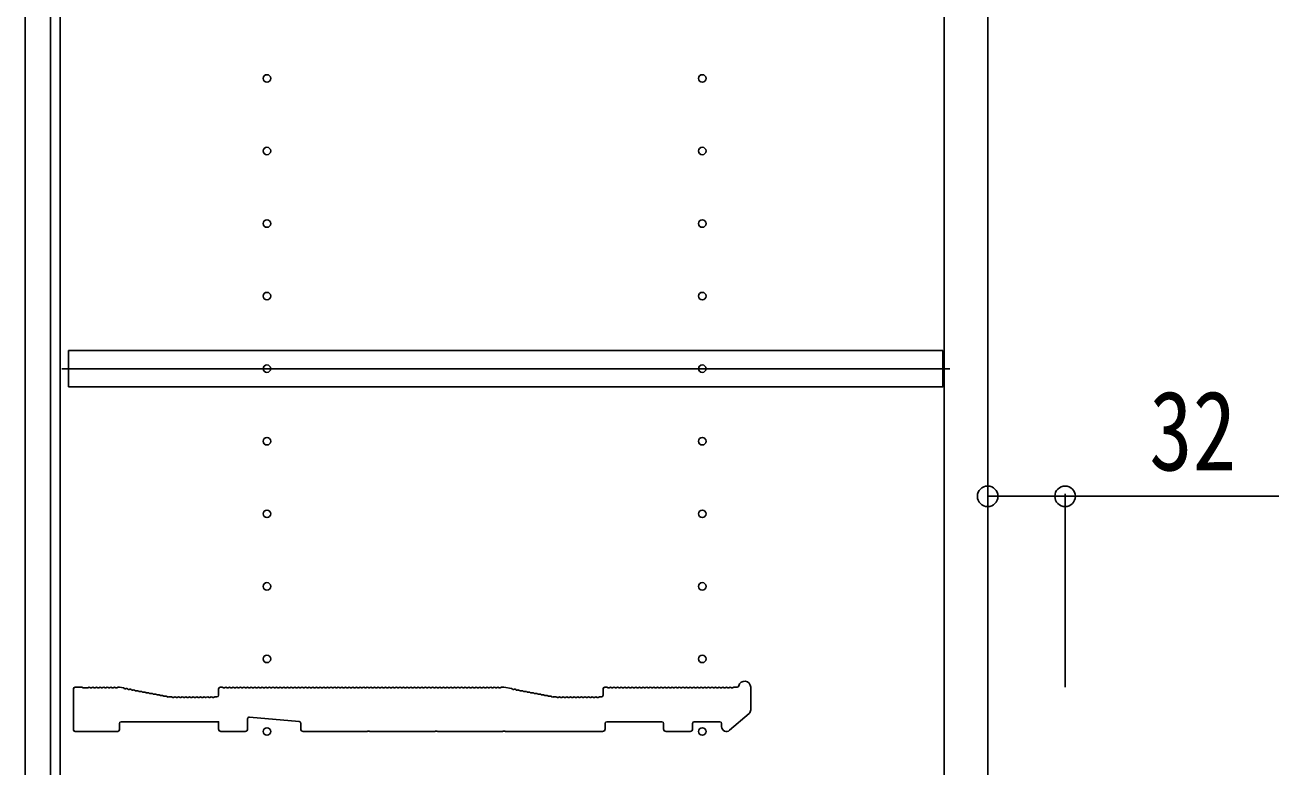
# Model space of a CAD drawing. Units: millimetres, scale not verified. Extents: x -4205 to 4205, y -2970 to 2970.
# Drawn here: x -3068 to -2550, y 211 to 518 of the extents above; entities that cross this region are included whole.
import ezdxf
from ezdxf.enums import TextEntityAlignment as Align

# ---------------------------------------------------------------- set-up
doc = ezdxf.new("R2010")
doc.units = ezdxf.units.MM
doc.header["$LTSCALE"] = 20
for name, color, linetype in [('0-2_YKK_11', 7, 'Continuous'), ('0-3_YKK_12', 2, 'Continuous'), ('0-5_YKK_D', 6, 'Continuous')]:
    doc.layers.add(name, color=color, linetype=linetype)
doc.styles.add('ＭＳ ゴシック', font='')
doc.styles.get('ＭＳ ゴシック').set_extended_font_data('MS Gothic')

msp = doc.modelspace()

# ---------------------------------------------------------------- linework, layer by layer
at = {"layer": '0-2_YKK_11'}
for p, q in [((-3044.48, 244.3), (-3047.28, 244.3)), ((-3043.73, 244.03), (-3043.92, 244.1)), ((-3042.23, 244.03), (-3043.73, 244.03)), ((-3042.04, 244.1), (-3042.23, 244.03)), ((-3040.54, 244.1), (-3040.92, 244.1)), ((-3039.04, 244.1), (-3039.42, 244.1)), ((-3037.54, 244.1), (-3037.92, 244.1)), ((-3036.04, 244.1), (-3036.42, 244.1)), ((-3034.54, 244.1), (-3034.92, 244.1)), ((-3033.04, 244.1), (-3033.42, 244.1)), ((-3031.54, 244.1), (-3031.92, 244.1)), ((-3030.04, 244.1), (-3030.42, 244.1)), ((-3029.05, 244.3), (-3029.48, 244.3)), ((-3027.34, 243.99), (-3028.92, 244.29)), ((-3026.46, 243.62), (-3026.83, 243.69)), ((-2986.48, 244.3), (-2987.28, 244.3)), ((-2985.54, 244.1), (-2985.92, 244.1)), ((-2984.04, 244.1), (-2984.42, 244.1)), ((-2982.54, 244.1), (-2982.92, 244.1)), ((-2981.04, 244.1), (-2981.42, 244.1)), ((-2979.54, 244.1), (-2979.92, 244.1)), ((-2978.04, 244.1), (-2978.42, 244.1)), ((-2976.54, 244.1), (-2976.92, 244.1)), ((-2975.04, 244.1), (-2975.42, 244.1)), ((-2973.54, 244.1), (-2973.92, 244.1)), ((-2972.04, 244.1), (-2972.42, 244.1)), ((-2970.54, 244.1), (-2970.92, 244.1)), ((-2969.04, 244.1), (-2969.42, 244.1)), ((-2967.54, 244.1), (-2967.92, 244.1)), ((-2966.04, 244.1), (-2966.42, 244.1)), ((-2964.54, 244.1), (-2964.92, 244.1)), ((-2963.04, 244.1), (-2963.42, 244.1)), ((-2961.54, 244.1), (-2961.92, 244.1)), ((-2960.04, 244.1), (-2960.42, 244.1)), ((-2958.54, 244.1), (-2958.92, 244.1)), ((-2957.04, 244.1), (-2957.42, 244.1)), ((-2955.54, 244.1), (-2955.92, 244.1)), ((-2954.04, 244.1), (-2954.42, 244.1)), ((-2952.54, 244.1), (-2952.92, 244.1)), ((-2951.04, 244.1), (-2951.42, 244.1)), ((-2949.54, 244.1), (-2949.92, 244.1)), ((-2948.04, 244.1), (-2948.42, 244.1)), ((-2946.54, 244.1), (-2946.92, 244.1)), ((-2945.04, 244.1), (-2945.42, 244.1)), ((-2943.54, 244.1), (-2943.92, 244.1)), ((-2942.04, 244.1), (-2942.42, 244.1)), ((-2940.54, 244.1), (-2940.92, 244.1)), ((-2939.04, 244.1), (-2939.42, 244.1)), ((-2937.54, 244.1), (-2937.92, 244.1)), ((-2936.04, 244.1), (-2936.42, 244.1)), ((-2934.54, 244.1), (-2934.92, 244.1)), ((-2933.04, 244.1), (-2933.42, 244.1)), ((-2931.54, 244.1), (-2931.92, 244.1)), ((-2930.04, 244.1), (-2930.42, 244.1)), ((-2928.54, 244.1), (-2928.92, 244.1)), ((-2927.04, 244.1), (-2927.42, 244.1)), ((-2925.54, 244.1), (-2925.92, 244.1)), ((-2924.04, 244.1), (-2924.42, 244.1)), ((-2922.54, 244.1), (-2922.92, 244.1)), ((-2921.04, 244.1), (-2921.42, 244.1)), ((-2919.54, 244.1), (-2919.92, 244.1)), ((-2918.04, 244.1), (-2918.42, 244.1)), ((-2916.54, 244.1), (-2916.92, 244.1)), ((-2915.04, 244.1), (-2915.42, 244.1)), ((-2913.54, 244.1), (-2913.92, 244.1)), ((-2912.04, 244.1), (-2912.42, 244.1)), ((-2910.54, 244.1), (-2910.92, 244.1)), ((-2909.04, 244.1), (-2909.42, 244.1)), ((-2907.54, 244.1), (-2907.92, 244.1)), ((-2906.04, 244.1), (-2906.42, 244.1)), ((-2904.54, 244.1), (-2904.92, 244.1)), ((-2903.04, 244.1), (-2903.42, 244.1)), ((-2901.54, 244.1), (-2901.92, 244.1)), ((-2900.04, 244.1), (-2900.42, 244.1)), ((-2898.54, 244.1), (-2898.92, 244.1)), ((-2897.04, 244.1), (-2897.42, 244.1)), ((-2895.54, 244.1), (-2895.92, 244.1)), ((-2894.04, 244.1), (-2894.42, 244.1)), ((-2892.54, 244.1), (-2892.92, 244.1)), ((-2891.04, 244.1), (-2891.42, 244.1)), ((-2889.54, 244.1), (-2889.92, 244.1)), ((-2888.04, 244.1), (-2888.42, 244.1)), ((-2886.54, 244.1), (-2886.92, 244.1)), ((-2885.04, 244.1), (-2885.42, 244.1)), ((-2883.54, 244.1), (-2883.92, 244.1)), ((-2882.04, 244.1), (-2882.42, 244.1)), ((-2880.54, 244.1), (-2880.92, 244.1)), ((-2879.04, 244.1), (-2879.42, 244.1)), ((-2877.54, 244.1), (-2877.92, 244.1)), ((-2876.04, 244.1), (-2876.42, 244.1)), ((-2874.54, 244.1), (-2874.92, 244.1)), ((-2873.04, 244.1), (-2873.42, 244.1)), ((-2871.54, 244.1), (-2871.92, 244.1)), ((-2827.48, 244.3), (-2828.28, 244.3)), ((-2826.54, 244.1), (-2826.92, 244.1)), ((-2825.04, 244.1), (-2825.42, 244.1)), ((-2823.54, 244.1), (-2823.92, 244.1)), ((-2822.04, 244.1), (-2822.42, 244.1)), ((-2820.54, 244.1), (-2820.92, 244.1)), ((-2819.04, 244.1), (-2819.42, 244.1)), ((-2817.54, 244.1), (-2817.92, 244.1)), ((-2816.04, 244.1), (-2816.42, 244.1)), ((-2814.54, 244.1), (-2814.92, 244.1)), ((-2813.04, 244.1), (-2813.42, 244.1)), ((-2811.54, 244.1), (-2811.92, 244.1)), ((-2810.04, 244.1), (-2810.42, 244.1)), ((-2808.54, 244.1), (-2808.92, 244.1)), ((-2807.04, 244.1), (-2807.42, 244.1)), ((-2805.54, 244.1), (-2805.92, 244.1)), ((-2804.04, 244.1), (-2804.42, 244.1)), ((-2802.54, 244.1), (-2802.92, 244.1)), ((-2801.04, 244.1), (-2801.42, 244.1)), ((-2799.54, 244.1), (-2799.92, 244.1)), ((-2798.04, 244.1), (-2798.42, 244.1)), ((-2796.54, 244.1), (-2796.92, 244.1)), ((-2795.04, 244.1), (-2795.42, 244.1)), ((-2793.54, 244.1), (-2793.92, 244.1)), ((-2792.04, 244.1), (-2792.42, 244.1)), ((-2790.54, 244.1), (-2790.92, 244.1)), ((-2789.04, 244.1), (-2789.42, 244.1)), ((-2787.54, 244.1), (-2787.92, 244.1)), ((-2786.04, 244.1), (-2786.42, 244.1)), ((-2784.54, 244.1), (-2784.92, 244.1)), ((-2783.04, 244.1), (-2783.42, 244.1)), ((-2781.54, 244.1), (-2781.92, 244.1)), ((-2780.04, 244.1), (-2780.42, 244.1)), ((-2778.54, 244.1), (-2778.92, 244.1)), ((-2777.04, 244.1), (-2777.42, 244.1)), ((-2775.54, 244.1), (-2775.92, 244.1)), ((-2773.6, 244.3), (-2774.98, 244.3)), ((-2767.98, 234.92), (-2767.98, 244.3)), ((-3047.98, 243.6), (-3047.98, 226.7)), ((-3024.98, 243.34), (-3025.36, 243.41)), ((-3023.51, 243.06), (-3023.88, 243.13)), ((-3022.04, 242.78), (-3022.41, 242.85)), ((-3020.56, 242.49), (-3020.94, 242.57)), ((-3019.09, 242.21), (-3019.46, 242.29)), ((-3017.61, 241.93), (-3017.99, 242)), ((-3016.14, 241.65), (-3016.52, 241.72)), ((-3014.67, 241.37), (-3015.04, 241.44)), ((-3013.19, 241.09), (-3013.57, 241.16)), ((-3011.72, 240.81), (-3012.1, 240.88)), ((-3010.25, 240.53), (-3010.62, 240.6)), ((-3008.77, 240.25), (-3009.15, 240.32)), ((-3008.05, 240.31), (-3008.19, 240.34)), ((-3007.48, 240.3), (-3007.91, 240.3)), ((-3006.54, 240.1), (-3006.92, 240.1)), ((-3005.04, 240.1), (-3005.42, 240.1)), ((-3003.54, 240.1), (-3003.92, 240.1)), ((-3002.04, 240.1), (-3002.42, 240.1)), ((-3000.54, 240.1), (-3000.92, 240.1)), ((-2999.04, 240.1), (-2999.42, 240.1)), ((-2997.54, 240.1), (-2997.92, 240.1)), ((-2996.04, 240.1), (-2996.42, 240.1)), ((-2994.54, 240.1), (-2994.92, 240.1)), ((-2993.04, 240.1), (-2993.42, 240.1)), ((-2991.54, 240.1), (-2991.92, 240.1)), ((-2990.04, 240.1), (-2990.42, 240.1)), ((-2988.68, 240.3), (-2989.48, 240.3)), ((-2987.98, 243.6), (-2987.98, 241)), ((-2866.36, 243.41), (-2865.98, 243.34)), ((-2864.88, 243.13), (-2864.51, 243.06)), ((-2863.41, 242.85), (-2863.04, 242.78)), ((-2861.94, 242.57), (-2861.56, 242.49)), ((-2860.46, 242.29), (-2860.09, 242.21)), ((-2858.99, 242), (-2858.61, 241.93)), ((-2857.52, 241.72), (-2857.14, 241.65)), ((-2856.04, 241.44), (-2855.67, 241.37)), ((-2854.57, 241.16), (-2854.19, 241.09)), ((-2853.1, 240.88), (-2852.72, 240.81)), ((-2851.62, 240.6), (-2851.25, 240.53)), ((-2850.15, 240.32), (-2849.77, 240.25)), ((-2847.54, 240.1), (-2847.92, 240.1)), ((-2846.04, 240.1), (-2846.42, 240.1)), ((-2844.54, 240.1), (-2844.92, 240.1)), ((-2843.04, 240.1), (-2843.42, 240.1)), ((-2841.54, 240.1), (-2841.92, 240.1)), ((-2840.04, 240.1), (-2840.42, 240.1)), ((-2838.54, 240.1), (-2838.92, 240.1)), ((-2837.04, 240.1), (-2837.42, 240.1)), ((-2835.54, 240.1), (-2835.92, 240.1)), ((-2834.04, 240.1), (-2834.42, 240.1)), ((-2832.54, 240.1), (-2832.92, 240.1)), ((-2831.04, 240.1), (-2831.42, 240.1)), ((-2829.68, 240.3), (-2830.48, 240.3)), ((-2828.98, 243.6), (-2828.98, 241)), ((-2776.67, 226.49), (-2768.67, 233.4)), ((-3028.98, 226.7), (-3028.98, 229.3)), ((-2975.98, 227), (-2975.98, 231.24)), ((-2975.22, 231.93), (-2954.62, 230.06)), ((-2953.98, 229.36), (-2953.98, 227)), ((-2828.18, 227), (-2828.18, 229.3)), ((-2827.48, 230), (-2804.68, 230)), ((-2803.98, 229.3), (-2803.98, 227)), ((-2791.98, 227), (-2791.98, 229.3)), ((-2791.28, 230), (-2780.68, 230)), ((-2779.98, 229.3), (-2779.98, 228)), ((-3047.28, 226), (-3029.68, 226)), ((-2986.98, 226), (-2976.98, 226)), ((-2802.98, 226), (-2792.98, 226))]:
    msp.add_line(p, q, dxfattribs=at)
msp.add_lwpolyline([(-2688.48, 383.5), (-3049.98, 383.5), (-3049.98, 368.5), (-2688.48, 368.5)], close=True, dxfattribs=at)
for points in [[(-2866.87, 243.71), (-2869.98, 244.3), (-2870.98, 244.3)], [(-2849.05, 240.31), (-2849.19, 240.34), (-2849.05, 240.31)], [(-2848.91, 240.3), (-2848.48, 240.3), (-2848.91, 240.3)], [(-3028.28, 230), (-2987.98, 230), (-2987.98, 227)], [(-2952.98, 226), (-2926.55, 226), (-2926.31, 226.13), (-2925.65, 226.13), (-2925.41, 226), (-2898.55, 226), (-2898.31, 226.13), (-2897.65, 226.13), (-2897.41, 226), (-2870.55, 226), (-2870.31, 226.13), (-2869.65, 226.13), (-2869.41, 226), (-2829.18, 226)]]:
    msp.add_lwpolyline(points, dxfattribs=at)
for centre, radius, start, end in [((-3047.28, 243.6), 0.7, 90, 180), ((-3044.48, 243.42), 0.88, 50.4605, 90), ((-3041.48, 243.42), 0.88, 50.536, 129.5394), ((-3039.98, 243.42), 0.88, 50.536, 129.464), ((-3038.48, 243.42), 0.88, 50.536, 129.464), ((-3036.98, 243.42), 0.88, 50.536, 129.464), ((-3035.48, 243.42), 0.88, 50.536, 129.464), ((-3033.98, 243.42), 0.88, 50.536, 129.464), ((-3032.48, 243.42), 0.88, 50.536, 129.464), ((-3030.98, 243.42), 0.88, 50.536, 129.464), ((-3029.48, 243.42), 0.88, 90, 129.464), ((-3029.05, 243.6), 0.7, 79.2157, 90), ((-3027.51, 243.13), 0.88, 39.7517, 79.2157), ((-3026.03, 242.85), 0.88, 39.7517, 118.6797), ((-2987.28, 243.6), 0.7, 90, 180), ((-2986.48, 243.42), 0.88, 50.536, 90), ((-2984.98, 243.42), 0.88, 50.536, 129.464), ((-2983.48, 243.42), 0.88, 50.536, 129.464), ((-2981.98, 243.42), 0.88, 50.536, 129.464), ((-2980.48, 243.42), 0.88, 50.536, 129.464), ((-2978.98, 243.42), 0.88, 50.536, 129.464), ((-2977.48, 243.42), 0.88, 50.536, 129.464), ((-2975.98, 243.42), 0.88, 50.536, 129.464), ((-2974.48, 243.42), 0.88, 50.536, 129.464), ((-2972.98, 243.42), 0.88, 50.536, 129.464), ((-2971.48, 243.42), 0.88, 50.536, 129.464), ((-2969.98, 243.42), 0.88, 50.536, 129.464), ((-2968.48, 243.42), 0.88, 50.536, 129.464), ((-2966.98, 243.42), 0.88, 50.536, 129.464), ((-2965.48, 243.42), 0.88, 50.536, 129.464), ((-2963.98, 243.42), 0.88, 50.536, 129.464), ((-2962.48, 243.42), 0.88, 50.536, 129.464), ((-2960.98, 243.42), 0.88, 50.536, 129.464), ((-2959.48, 243.42), 0.88, 50.536, 129.464), ((-2957.98, 243.42), 0.88, 50.536, 129.464), ((-2956.48, 243.42), 0.88, 50.536, 129.464), ((-2954.98, 243.42), 0.88, 50.536, 129.464), ((-2953.48, 243.42), 0.88, 50.536, 129.464), ((-2951.98, 243.42), 0.88, 50.536, 129.464), ((-2950.48, 243.42), 0.88, 50.536, 129.464), ((-2948.98, 243.42), 0.88, 50.536, 129.464), ((-2947.48, 243.42), 0.88, 50.536, 129.464), ((-2945.98, 243.42), 0.88, 50.536, 129.464), ((-2944.48, 243.42), 0.88, 50.536, 129.464), ((-2942.98, 243.42), 0.88, 50.536, 129.464), ((-2941.48, 243.42), 0.88, 50.536, 129.464), ((-2939.98, 243.42), 0.88, 50.536, 129.464), ((-2938.48, 243.42), 0.88, 50.536, 129.464), ((-2936.98, 243.42), 0.88, 50.536, 129.464), ((-2935.48, 243.42), 0.88, 50.536, 129.464), ((-2933.98, 243.42), 0.88, 50.536, 129.464), ((-2932.48, 243.42), 0.88, 50.536, 129.464), ((-2930.98, 243.42), 0.88, 50.536, 129.464), ((-2929.48, 243.42), 0.88, 50.536, 129.464), ((-2927.98, 243.42), 0.88, 50.536, 129.464), ((-2926.48, 243.42), 0.88, 50.536, 129.464), ((-2924.98, 243.42), 0.88, 50.536, 129.464), ((-2923.48, 243.42), 0.88, 50.536, 129.464), ((-2921.98, 243.42), 0.88, 50.536, 129.464), ((-2920.48, 243.42), 0.88, 50.536, 129.464), ((-2918.98, 243.42), 0.88, 50.536, 129.464), ((-2917.48, 243.42), 0.88, 50.536, 129.464), ((-2915.98, 243.42), 0.88, 50.536, 129.464), ((-2914.48, 243.42), 0.88, 50.536, 129.464), ((-2912.98, 243.42), 0.88, 50.536, 129.464), ((-2911.48, 243.42), 0.88, 50.536, 129.464), ((-2909.98, 243.42), 0.88, 50.536, 129.464), ((-2908.48, 243.42), 0.88, 50.536, 129.464), ((-2906.98, 243.42), 0.88, 50.536, 129.464), ((-2905.48, 243.42), 0.88, 50.536, 129.464), ((-2903.98, 243.42), 0.88, 50.536, 129.464), ((-2902.48, 243.42), 0.88, 50.536, 129.464), ((-2900.98, 243.42), 0.88, 50.536, 129.464), ((-2899.48, 243.42), 0.88, 50.536, 129.464), ((-2897.98, 243.42), 0.88, 50.536, 129.464), ((-2896.48, 243.42), 0.88, 50.536, 129.464), ((-2894.98, 243.42), 0.88, 50.536, 129.464), ((-2893.48, 243.42), 0.88, 50.536, 129.464), ((-2891.98, 243.42), 0.88, 50.536, 129.464), ((-2890.48, 243.42), 0.88, 50.536, 129.464), ((-2888.98, 243.42), 0.88, 50.536, 129.464), ((-2887.48, 243.42), 0.88, 50.536, 129.464), ((-2885.98, 243.42), 0.88, 50.536, 129.464), ((-2884.48, 243.42), 0.88, 50.536, 129.464), ((-2882.98, 243.42), 0.88, 50.536, 129.464), ((-2881.48, 243.42), 0.88, 50.536, 129.464), ((-2879.98, 243.42), 0.88, 50.536, 129.464), ((-2878.48, 243.42), 0.88, 50.536, 129.464), ((-2876.98, 243.42), 0.88, 50.536, 129.464), ((-2875.48, 243.42), 0.88, 50.536, 129.464), ((-2873.98, 243.42), 0.88, 50.536, 129.464), ((-2872.48, 243.42), 0.88, 50.536, 129.464), ((-2870.98, 243.42), 0.88, 90, 129.464), ((-2867.03, 242.85), 0.88, 39.7517, 79.2157), ((-2828.28, 243.6), 0.7, 90, 180), ((-2827.48, 243.42), 0.88, 50.536, 90), ((-2825.98, 243.42), 0.88, 50.536, 129.464), ((-2824.48, 243.42), 0.88, 50.536, 129.464), ((-2822.98, 243.42), 0.88, 50.536, 129.464), ((-2821.48, 243.42), 0.88, 50.536, 129.464), ((-2819.98, 243.42), 0.88, 50.536, 129.464), ((-2818.48, 243.42), 0.88, 50.536, 129.464), ((-2816.98, 243.42), 0.88, 50.536, 129.464), ((-2815.48, 243.42), 0.88, 50.536, 129.464), ((-2813.98, 243.42), 0.88, 50.536, 129.464), ((-2812.48, 243.42), 0.88, 50.536, 129.464), ((-2810.98, 243.42), 0.88, 50.536, 129.464), ((-2809.48, 243.42), 0.88, 50.536, 129.464), ((-2807.98, 243.42), 0.88, 50.536, 129.464), ((-2806.48, 243.42), 0.88, 50.536, 129.464), ((-2804.98, 243.42), 0.88, 50.536, 129.464), ((-2803.48, 243.42), 0.88, 50.536, 129.464), ((-2801.98, 243.42), 0.88, 50.536, 129.464), ((-2800.48, 243.42), 0.88, 50.536, 129.464), ((-2798.98, 243.42), 0.88, 50.536, 129.464), ((-2797.48, 243.42), 0.88, 50.536, 129.464), ((-2795.98, 243.42), 0.88, 50.536, 129.464), ((-2794.48, 243.42), 0.88, 50.536, 129.464), ((-2792.98, 243.42), 0.88, 50.536, 129.464), ((-2791.48, 243.42), 0.88, 50.536, 129.464), ((-2789.98, 243.42), 0.88, 50.536, 129.464), ((-2788.48, 243.42), 0.88, 50.536, 129.464), ((-2786.98, 243.42), 0.88, 50.536, 129.464), ((-2785.48, 243.42), 0.88, 50.536, 129.464), ((-2783.98, 243.42), 0.88, 50.536, 129.464), ((-2782.48, 243.42), 0.88, 50.536, 129.464), ((-2780.98, 243.42), 0.88, 50.536, 129.464), ((-2779.48, 243.42), 0.88, 50.536, 129.464), ((-2777.98, 243.42), 0.88, 50.536, 129.464), ((-2776.48, 243.42), 0.88, 50.536, 129.464), ((-2774.98, 243.42), 0.88, 90, 129.464), ((-2773.6, 245), 0.7, 270, 347.3644), ((-2770.48, 244.3), 2.5, 0, 167.3644), ((-3024.56, 242.56), 0.88, 39.7517, 118.6797), ((-3023.09, 242.28), 0.88, 39.7517, 118.6797), ((-3021.61, 242), 0.88, 39.7517, 118.6797), ((-3020.14, 241.72), 0.88, 39.7517, 118.6797), ((-3018.67, 241.44), 0.88, 39.7517, 118.6797), ((-3017.19, 241.16), 0.88, 39.7517, 118.6797), ((-3015.72, 240.88), 0.88, 39.7517, 118.6797), ((-3014.25, 240.6), 0.88, 39.7517, 118.6797), ((-3012.77, 240.32), 0.88, 39.7517, 118.6797), ((-3011.3, 240.04), 0.88, 39.7517, 118.6797), ((-3009.82, 239.76), 0.88, 39.7517, 118.6797), ((-3008.35, 239.48), 0.88, 79.2157, 118.6797), ((-3007.91, 241), 0.7, 259.2157, 270), ((-3007.48, 239.42), 0.88, 50.536, 90), ((-3005.98, 239.42), 0.88, 50.536, 129.464), ((-3004.48, 239.42), 0.88, 50.536, 129.464), ((-3002.98, 239.42), 0.88, 50.536, 129.464), ((-3001.48, 239.42), 0.88, 50.536, 129.464), ((-2999.98, 239.42), 0.88, 50.536, 129.464), ((-2998.48, 239.42), 0.88, 50.536, 129.464), ((-2996.98, 239.42), 0.88, 50.536, 129.464), ((-2995.48, 239.42), 0.88, 50.536, 129.464), ((-2993.98, 239.42), 0.88, 50.536, 129.464), ((-2992.48, 239.42), 0.88, 50.536, 129.464), ((-2990.98, 239.42), 0.88, 50.536, 129.464), ((-2989.48, 239.42), 0.88, 90, 129.464), ((-2988.68, 241), 0.7, 270, 0), ((-2865.56, 242.56), 0.88, 39.7517, 118.6797), ((-2864.09, 242.28), 0.88, 39.7517, 118.6797), ((-2862.61, 242), 0.88, 39.7517, 118.6797), ((-2861.14, 241.72), 0.88, 39.7517, 118.6797), ((-2859.67, 241.44), 0.88, 39.7517, 118.6797), ((-2858.19, 241.16), 0.88, 39.7517, 118.6797), ((-2856.72, 240.88), 0.88, 39.7517, 118.6797), ((-2855.25, 240.6), 0.88, 39.7517, 118.6797), ((-2853.77, 240.32), 0.88, 39.7517, 118.6797), ((-2852.3, 240.04), 0.88, 39.7517, 118.6797), ((-2850.82, 239.76), 0.88, 39.7517, 118.6797), ((-2849.35, 239.48), 0.88, 79.2157, 118.6797), ((-2848.91, 241), 0.7, 259.2157, 270), ((-2848.91, 241), 0.7, 259.2157, 270), ((-2848.48, 239.42), 0.88, 50.536, 90), ((-2846.98, 239.42), 0.88, 50.536, 129.464), ((-2845.48, 239.42), 0.88, 50.536, 129.464), ((-2843.98, 239.42), 0.88, 50.536, 129.464), ((-2842.48, 239.42), 0.88, 50.536, 129.464), ((-2840.98, 239.42), 0.88, 50.536, 129.464), ((-2839.48, 239.42), 0.88, 50.536, 129.464), ((-2837.98, 239.42), 0.88, 50.536, 129.464), ((-2836.48, 239.42), 0.88, 50.536, 129.464), ((-2834.98, 239.42), 0.88, 50.536, 129.464), ((-2833.48, 239.42), 0.88, 50.536, 129.464), ((-2831.98, 239.42), 0.88, 50.536, 129.464), ((-2830.48, 239.42), 0.88, 90, 129.464), ((-2829.68, 241), 0.7, 270, 0), ((-2769.98, 234.92), 2, 310.8387, 0), ((-3028.28, 229.3), 0.7, 90, 180), ((-2975.28, 231.24), 0.7, 84.8056, 180), ((-2954.68, 229.36), 0.7, 0, 84.8056), ((-2827.48, 229.3), 0.7, 90, 180), ((-2804.68, 229.3), 0.7, 0, 90), ((-2791.28, 229.3), 0.7, 90, 180), ((-2780.68, 229.3), 0.7, 0, 90), ((-3047.28, 226.7), 0.7, 180, 270), ((-3029.68, 226.7), 0.7, 270, 0), ((-2986.98, 227), 1, 180, 270), ((-2976.98, 227), 1, 270, 0), ((-2952.98, 227), 1, 180, 270), ((-2829.18, 227), 1, 270, 0), ((-2802.98, 227), 1, 180, 270), ((-2792.98, 227), 1, 270, 0), ((-2777.98, 228), 2, 180, 310.8387)]:
    msp.add_arc(centre, radius, start, end, dxfattribs=at)
at = {"layer": '0-3_YKK_12'}
for p, q in [((-3057.48, 1446.5), (-3057.48, -724.5)), ((-3053.48, 1446.5), (-3053.48, -724.5)), ((-2685.69, 376), (-3052.77, 376))]:
    msp.add_line(p, q, dxfattribs=at)
for points in [[(-3067.98, -734), (-2687.98, -734), (-2687.98, 1456), (-3067.98, 1456)], [(-2687.98, -731), (-2669.98, -731), (-2669.98, 1453), (-2687.98, 1453)]]:
    msp.add_lwpolyline(points, close=True, dxfattribs=at)
for centre in [(-2967.98, 496), (-2787.98, 496), (-2967.98, 466), (-2787.98, 466), (-2967.98, 436), (-2787.98, 436), (-2967.98, 406), (-2787.98, 406), (-2967.98, 376), (-2787.98, 376), (-2967.98, 346), (-2787.98, 346), (-2967.98, 316), (-2787.98, 316), (-2967.98, 286), (-2787.98, 286), (-2967.98, 256), (-2787.98, 256), (-2967.98, 226), (-2787.98, 226)]:
    msp.add_circle(centre, 1.55, dxfattribs=at)
at = {"layer": '0-5_YKK_D'}
for p, q in [((-2669.98, 272.52), (-2669.98, 324.24)), ((-2637.98, 244.37), (-2637.98, 324.24))]:
    msp.add_line(p, q, dxfattribs=at)
msp.add_lwpolyline([(-2669.98, 323.24), (-2637.98, 323.24), (-2549.58, 323.24)], dxfattribs=at)
for centre in [(-2669.98, 323.24), (-2637.98, 323.24)]:
    msp.add_circle(centre, 4.25, dxfattribs=at)

# ---------------------------------------------------------------- texts
at = {"layer": '0-5_YKK_D', "style": 'ＭＳ ゴシック', "width": 0.8}
msp.add_text('32', height=32.99, dxfattribs=at).set_placement((-2603.18, 324.04), align=Align.BOTTOM_LEFT)

doc.saveas('drawing.dxf')
